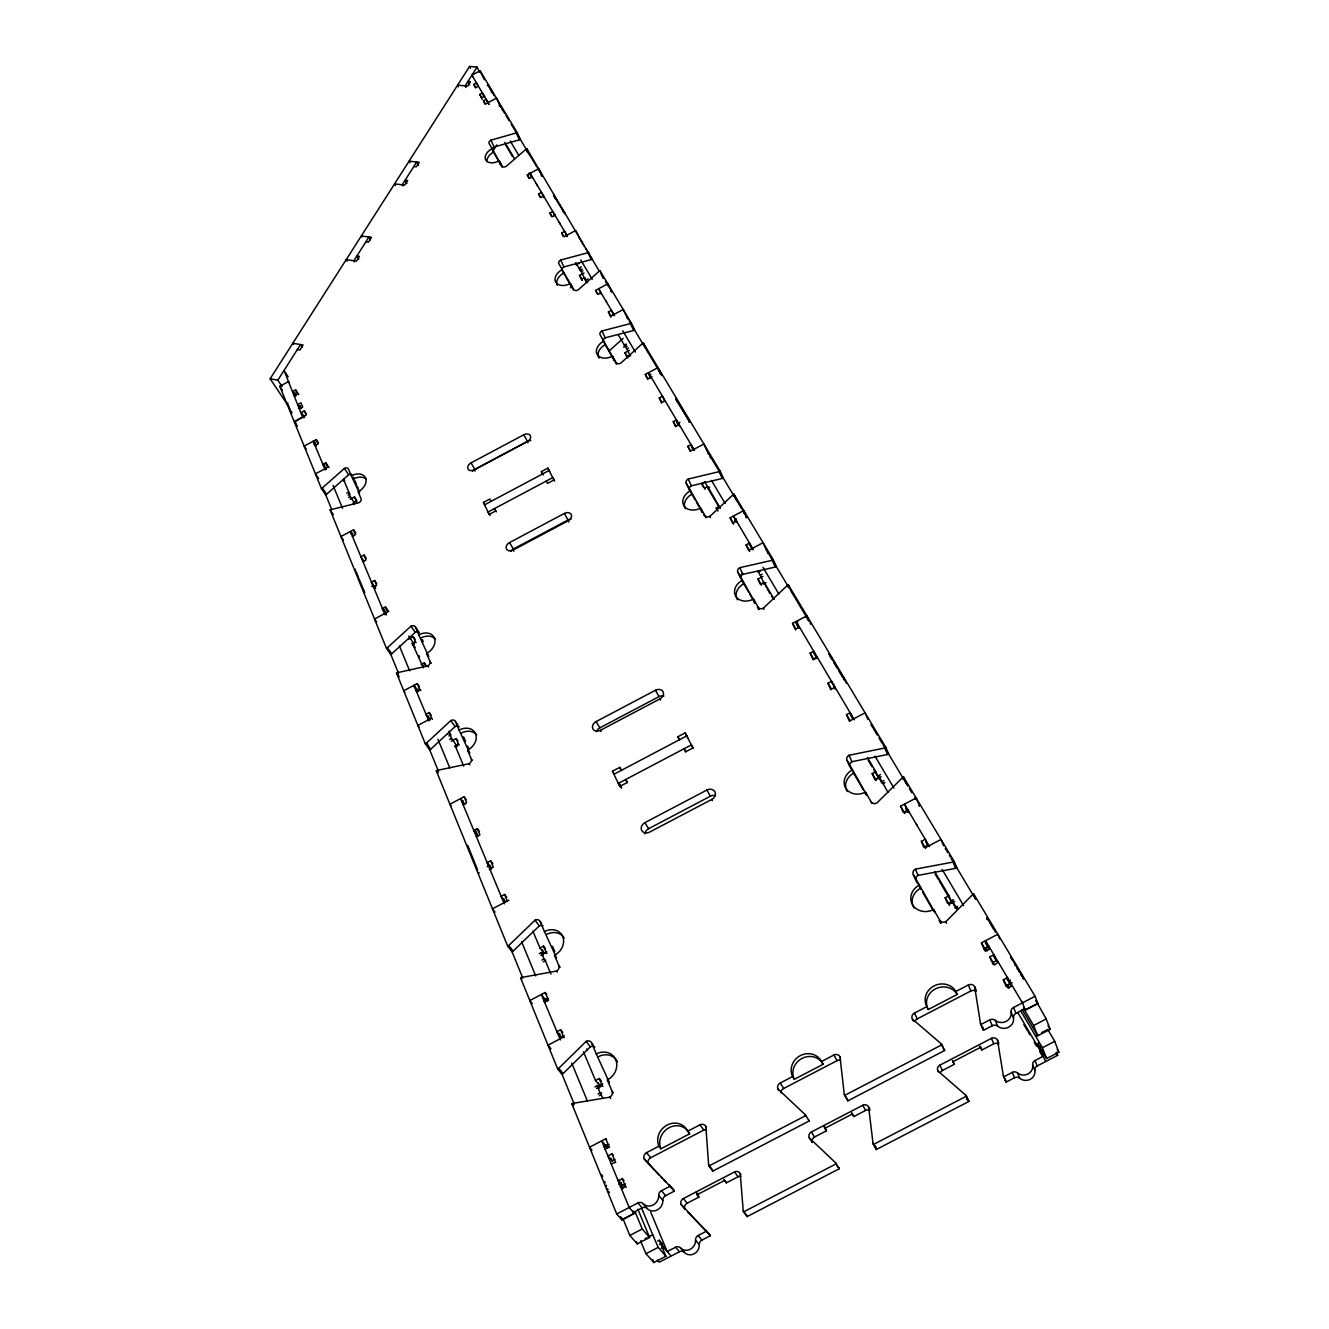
<?xml version="1.0" encoding="UTF-8"?>
<svg xmlns="http://www.w3.org/2000/svg" width="1329" height="1329" viewBox="0 0 1329 1329"><rect width="100%" height="100%" fill="white"/><g stroke="black" fill="none" stroke-linecap="round" stroke-linejoin="round"><path stroke-width="1.5" d="M492.61 151.705L496.78 144.944M287.895 402.837L287.097 404.082L270.136 378.765L469.552 66.45L477.094 67.081L479.619 72.397M282.113 386.589L277.844 380.194L300.52 344.56L302.231 347.218M477.094 67.081L465.167 85.82L465.997 87.531M915.083 878.552L915.93 880.496A4.485 3.954 -18.4 0 1 918.057 875.396L955.634 868.352A4.502 3.954 -16 0 0 956.847 867.903L954.305 861.607A4.519 3.954 -16.2 0 1 953.076 862.072L915.349 869.149A4.502 3.954 -18.5 0 0 913.372 874.665L919.386 885.031A15.898 14.104 -18 0 0 912.458 904.617A15.898 14.104 -18 0 0 933.606 909.534L939.786 920.2A4.585 4.103 -16.8 0 0 945.916 921.645L972.595 894.633A4.602 4.087 -14.4 0 1 973.659 893.885L1035.075 996.301L1037.866 1003.594L1025.307 1010.123L1024.044 1007.98M849.68 766.202A4.269 3.605 -21.5 0 1 851.906 761.7L887.49 754.523A4.286 3.605 -19.7 0 0 888.652 754.075L885.911 747.562A4.303 3.622 -19.8 0 1 884.749 748.011L849.015 755.254A4.286 3.605 -21.6 0 0 847.055 760.371L852.52 769.807A15.151 12.858 -21.4 0 0 845.609 787.981A15.151 12.858 -21.4 0 0 865.461 792.117L871.093 801.802A4.369 3.738 -20.7 0 0 876.841 803.032L902.507 777.648A4.369 3.721 -18.9 0 1 903.537 776.95L954.305 861.607M594.512 1046.687L594.777 1047.036A4.469 3.904 -43.6 0 0 590.358 1046.787L563.114 1073.583A4.485 3.887 -45.6 0 1 562.051 1074.33L557.698 1069.031A4.519 3.904 -45.4 0 0 558.761 1068.283L586.155 1041.371A4.502 3.904 -43.4 0 1 591.638 1042.966L592.153 1043.647M459.236 726.913A3.921 3.04 -35.6 0 0 455.066 726.614L430.679 749.257A3.921 3.04 -36.7 0 1 429.732 749.905L425.363 743.924A3.937 3.04 -36.6 0 0 426.31 743.276L450.813 720.551A3.937 3.04 -35.5 0 1 455.465 721.547L459.07 730.07A13.871 10.815 -35.7 0 1 475.533 733.674A13.871 10.815 -35.7 0 1 467.592 750.187L471.28 758.909A4.004 3.14 -36.1 0 1 469.004 763.693L437.357 770.355A4.004 3.123 -37.1 0 0 436.294 770.77L507.711 946.215L512.08 951.813A4.269 3.555 -41.1 0 0 513.094 951.099L539.292 925.898A4.253 3.572 -39.5 0 1 543.046 925.765M507.711 946.215A4.286 3.572 -40.9 0 0 508.725 945.5L535.039 920.2A4.286 3.572 -39.4 0 1 540.205 921.562L541.518 923.356M737.844 572.168L740.967 578.863A3.937 3.073 -24.3 0 1 742.894 574.377L775.272 567.051A3.937 3.073 -23.1 0 0 776.335 566.636L773.362 559.858A3.954 3.073 -23.2 0 1 772.282 560.29L739.788 567.666A3.954 3.073 -24.3 0 0 737.844 572.168L742.496 580.175A13.938 10.914 -24.3 0 0 735.685 596.14A13.938 10.914 -24.3 0 0 753.477 599.097L758.228 607.303A4.02 3.173 -23.9 0 0 763.378 608.184L787.349 585.424A4.02 3.156 -22.8 0 1 788.296 584.777L885.911 747.562M741.117 574.759L742.512 573.447M689.053 489.205L689.452 490.052A3.771 2.824 -25.1 0 1 691.362 485.833L722.245 478.473A3.788 2.824 -24.1 0 0 723.275 478.075L720.202 471.23A3.804 2.841 -24.2 0 1 719.188 471.629L688.189 479.055A3.788 2.824 -25.1 0 0 686.262 483.274L690.548 490.65A13.356 10.051 -25.1 0 0 683.804 505.601A13.356 10.051 -25.1 0 0 700.649 508.06L705.034 515.619A3.854 2.907 -24.8 0 0 709.902 516.333L733.043 494.77A3.854 2.907 -23.9 0 1 733.957 494.155L773.362 559.858M351.62 474.387A3.489 2.425 -33 0 0 348.63 474.735L326.569 494.288A3.505 2.425 -33.7 0 1 325.721 494.853L321.435 488.59A3.505 2.425 -33.7 0 0 322.282 488.025L344.444 468.406A3.505 2.425 -33 0 1 348.464 469.021L351.354 475.799A12.36 8.622 -33 0 1 365.608 478.008A12.36 8.622 -33 0 1 358.132 491.813L361.073 498.74A3.555 2.492 -33.2 0 1 358.913 502.727L331.071 509.572A3.555 2.492 -33.9 0 0 330.14 509.954L386.457 648.336L390.809 654.449A3.771 2.808 -35.3 0 0 391.706 653.835L415.246 632.371A3.754 2.808 -34.4 0 1 419.383 632.77L418.851 632.056M386.457 648.336A3.788 2.808 -35.3 0 0 387.37 647.721L410.993 626.175A3.771 2.808 -34.4 0 1 415.412 627.022L416.741 628.966M623.6 347.118L626.125 344.842M609.131 350.956L623.102 338.38M564.908 275.286L562.117 270.468A3.389 2.276 -26.4 0 1 563.961 266.913L591.239 259.587A3.389 2.276 -25.8 0 0 592.136 259.221L526.782 148.682A3.223 2.043 -26.4 0 0 526.018 149.197L506.133 166.407A3.223 2.043 -26.9 0 1 502.262 166.158L499.189 160.859A11.197 7.077 -27 0 1 485.783 160.045A11.197 7.077 -27 0 1 492.079 148.615L489.072 143.416A3.173 1.993 -27 0 1 490.866 140.193L516.267 132.933A3.19 1.993 -26.5 0 0 517.114 132.568L520.353 139.429A3.173 2.01 -26.5 0 1 519.523 139.778L494.189 147.004A3.173 1.993 -27 0 0 492.228 149.496M472.659 76.65L471.945 75.155L480.068 70.786L517.114 132.568M475.466 87.764L473.822 84.358L476.546 82.896L478.174 86.302M478.473 86.152L475.749 87.614L473.822 84.358M487.211 85.637L488.225 85.089L493.275 93.678M482.228 99.542L479.769 94.425L482.51 92.947L484.437 96.867M484.62 96.02L483.357 95.04M491.265 92.432L492.361 92M484.454 96.236L481.713 97.715L479.769 94.425M485.151 104.144L483.507 100.738L486.248 99.26L488.707 104.376M499.023 105.34L500.983 107.084M528.959 178.252L527.314 174.83L538.777 168.683L542.282 176.126M532.314 176.89L529.44 178.418L527.314 174.83M541.285 175.943L541.252 174.298M540.222 197.323L538.594 193.901L541.484 192.34L543.926 197.489M543.661 196.027L540.77 197.572L538.594 193.901M553.445 195.097L564.891 213.371M555.057 198.536L553.645 194.366L554.426 196.094M551.552 216.494L549.924 213.055L552.847 211.494L554.841 215.58M555.024 214.65L553.894 213.969M562.699 210.53L564.858 213.687L564.26 212.706M555.073 215.248L552.15 216.81L549.924 213.055M563.313 236.396L561.685 232.957L564.642 231.362L567.084 236.529M321.435 488.59L279.788 386.257L288.592 381.539L289.489 382.885M298.776 394.647L295.636 389.895L292.696 391.474L295.835 396.225M294.407 395.643L297.364 394.065L295.636 389.895M291.749 411.924L291.715 413.352M298.41 408.352L300.088 407.471L299.424 405.843M299.756 408.618L302.73 407.023L300.985 402.803L298.012 404.398L300.62 408.584M576.121 264.92L578.912 263.424M306.434 414.067L304.341 410.91L301.367 412.505L304.524 417.24M582.285 269.006L580.158 270.136L579.145 267.976L581.271 266.847M295.835 420.645L296.948 420.047M298.078 419.449L299.191 418.851M300.321 418.253L301.434 417.655M302.563 417.057L284.041 370.475L288.21 376.821M585.175 279.804L581.354 271.714L582.949 270.867M294.722 421.26L297.331 426.277M581.637 279.838L579.544 275.402L583.963 273.026M582.318 280.369L581.753 279.156L584.594 277.645L587.551 282.662M588.082 278.924L585.424 280.336L586.288 281.798M306.285 449.268L304.158 446.112L316.252 439.65L318.345 442.806M597.236 293.792L595.625 290.353L607.835 283.825L610.227 289.008M313.96 444.119L315.637 443.221L315.239 442.225M315.023 445.63L318.063 444.019L316.252 439.65M601.09 292.795L598.033 294.423L595.625 290.353M329.011 467.542L325.838 462.824L322.781 464.452L325.954 469.17M610.825 317.099L608.4 311.95L611.49 310.305L613.898 315.471M343.63 480.932L344.709 480.35M346.736 493.059L348.381 492.195L349.71 494.172L348.065 495.052M627.172 346.204L625.527 347.085L624.514 344.925L626.175 344.045M348.547 497.395L350.192 496.531L354.494 502.943M629.996 355.574L626.889 348.979L628.567 348.082M350.059 499.289L354.444 496.946L355.441 498.425M626.856 356.737L624.962 352.717L629.381 350.341M354.079 504.605L353.348 502.86L356.288 501.299L357.019 502.412M627.919 357.999L627.354 356.787L629.198 355.79M629.747 355.507L630.627 355.74M471.031 462.874L523.809 434.766A5.399 3.854 -28.9 0 1 530.321 435.646A5.399 3.854 -28.9 0 1 527.331 441.61L474.387 469.801A5.382 3.837 -30.4 0 1 467.958 468.871A5.382 3.837 -30.4 0 1 471.031 462.874L474.868 469.386A5.366 3.837 -30.4 0 0 472.543 471.313M355.707 532.929L353.58 529.789L340.955 536.517L342.384 538.61M647.705 379.529L645.313 374.379L658.054 367.601L661.726 375.625M350.972 533.926L352.816 533.112M650.845 374.197L649.067 375.143L650.446 377.968M474.868 469.386L527.43 441.378A5.382 3.854 -28.8 0 1 530.819 440.547M352.384 536.235L355.557 534.557L353.58 529.789M651.891 376.472L647.937 378.815L645.313 374.379M366.173 558.163L364.03 555.04L360.84 556.735L364.046 561.419M661.609 403.069L659.234 397.919L662.457 396.208L664.832 401.358M362.85 561.619L366.056 559.908L364.03 555.04M665.148 400.743L661.925 402.471L659.234 397.919M675.796 399.348L689.851 421.991M496.398 511.831L494.488 508.592L495.651 511L489.188 514.439L483.424 502.445L489.853 499.023L491.016 501.398M542.631 473.938L541.418 471.579L547.864 468.157L549.658 471.463M484.57 504.837L549.076 470.499M376.705 583.564L374.562 580.457L371.323 582.185L374.878 587.999M675.614 426.759L673.255 421.625L676.511 419.898L679.551 426.028M371.671 586.255L373.482 585.292L372.951 583.996M679.916 422.356L678.089 423.32L677.375 422.124M373.383 587.169L376.622 585.458L374.562 580.457M679.269 424.532L675.996 426.277L673.255 421.625M688.804 421.891L689.668 421.974M388.732 611.556L385.51 606.904L382.237 608.649L386.54 614.829M690.183 451.411L687.841 446.295L691.13 444.534L693.489 449.667M509.555 542.564L564.36 513.443A5.598 4.153 -28.8 0 1 571.204 514.506A5.598 4.153 -28.8 0 1 568.164 520.818L513.16 550.04A5.598 4.137 -30.6 0 1 506.432 548.927A5.598 4.137 -30.6 0 1 509.555 542.564L513.376 549.01A5.565 4.137 -30.6 0 0 510.984 551.053M513.376 549.01L567.965 520.021A5.582 4.153 -28.8 0 1 570.972 519.19M408.385 639.282L413.269 636.691L415.263 639.581M703.49 487.162L701.845 483.573L704.918 481.762M423.386 667.789L412.223 643.286L415.346 641.625L416.093 642.721M705.101 489.388L704.553 488.192L707.709 486.514L720.351 508.392M412.405 645.063L414.15 644.133M707.726 488.391L709.686 487.344M710.45 493.009L710.284 492.112M421.127 664.533L424.283 662.855L426.044 665.397M716.979 509.688L716.248 508.093L719.438 506.399M418.07 684.717L417.256 683.571L403.717 690.731L404.813 692.259M732.429 522.878L730.119 517.795L743.775 510.552L745.669 514.805M414.05 687.01L415.312 686.345M415.495 689.037L416.758 688.372M735.552 521.533L734.605 519.955L736.515 518.941M420.595 690.565L419.515 689.037L416.127 690.831L416.941 691.977M733.708 524.158L733.126 522.895L736.548 521.068L737.13 522.347M417.356 691.894L418.203 691.445M419.881 690.548L420.728 690.1M745.951 517.812L746.184 516.333M431.144 715.201L429.267 712.543L425.828 714.354L429.882 720.036M748.775 550.738L746.101 544.824L749.556 542.996L752.413 549.342M419.216 727.312L417.838 725.418L431.576 718.142L432.39 719.288M749.772 551.319L749.191 550.056L763.062 542.714L765.57 548.362M447.474 734.04L449.318 733.076L450.664 734.97L448.82 735.934M760.122 571.32L758.278 572.284L757.613 570.839M449.717 739.422L451.561 738.442L456.927 746.001M764.092 583.63L760.288 575.208L762.132 574.228M451.279 741.2L456.179 738.625L457.924 741.1M760.271 584.179L757.945 579.062L762.879 576.454M463.671 766.036L455.166 745.735L458.439 744.007L459.203 745.071M761.451 585.292L760.902 584.112L764.208 582.368L774.192 599.296M455.099 746.964L457.741 745.569M763.261 584.062L765.936 582.65M596.09 721.597L655.479 690.249A6.064 4.867 -28.8 0 1 663.055 691.744A6.064 4.867 -28.8 0 1 659.932 698.904L600.309 730.352A6.064 4.851 -31.5 0 1 592.85 728.807A6.064 4.851 -31.5 0 1 596.09 721.597L599.861 727.827A6.03 4.851 -31.5 0 0 596.505 731.631M466.28 799.693L464.12 796.736L449.916 804.228L451.013 805.706M795.523 630.062L792.549 623.384L806.902 615.809L809.328 621.407M797.799 621.54L795.789 622.603L796.403 623.982M805.823 617.321L806.67 617.37M599.861 727.827L659.001 696.629A6.03 4.851 -28.8 0 1 663.968 696.031M461.894 801.553L463.223 800.855M797.799 626.557L796.769 624.813L798.114 624.115M463.057 804.626L466.612 802.749L464.12 796.736M799.477 627.105L795.872 628.999L792.549 623.384M479.503 831.555L477.327 828.631L473.739 830.525L478.075 836.39L475.782 830.841M810.158 653.154L813.797 651.243L816.72 657.888L813.099 659.799L810.158 653.154L813.564 658.918L817.202 657.008M476.28 836.705L479.885 834.811L477.327 828.631M627.487 782.615L625.61 779.542L627.089 782.598L619.779 786.452L612.47 771.219L619.746 767.398L621.607 770.471M679.435 739.738L677.89 736.748L685.166 732.91L687.774 737.645M613.932 774.259L686.711 735.901M492.843 863.75L490.683 860.843L487.029 862.77L491.049 869.183M830.841 689.834L827.95 683.239L831.622 681.295L835.26 689.003L833.599 686.362M487.162 866.757L489.205 865.677L488.524 864.033M833.765 684.236L832.153 683.073M843.417 679.152L845.394 681.112M489.637 869.116L493.292 867.189L490.683 860.843M835.127 687.209L831.439 689.153L827.95 683.239M489.321 869.631L491.365 868.568L490.019 865.279M506.764 897.324L504.605 894.467L500.9 896.41L505.236 902.125L503.741 898.504M867.854 719.388L865.079 712.809L849.347 721.165L846.507 714.62L850.228 712.66L853.068 719.205L850.062 714.122M644.914 822.634L706.895 790.041A6.329 5.283 -28.8 0 1 714.919 791.785A6.329 5.283 -28.8 0 1 711.746 799.443L649.516 832.153A6.313 5.283 -32.3 0 1 641.641 830.326A6.313 5.283 -32.3 0 1 644.914 822.634L648.635 828.698A6.296 5.266 -32.3 0 0 644.947 833.848M508.924 900.198L492.461 908.77L493.557 910.199M648.635 828.698L710.351 796.237A6.296 5.283 -28.8 0 1 715.567 795.706M532.912 931.164L539.956 947.976L543.511 946.115L545.505 948.756M873.701 776.967L872.206 773.561L875.811 771.684L867.455 757.513M539.275 953.641L541.285 952.594L543.295 955.235M880.197 779.674L878.452 775.638L880.479 774.558M539.956 947.976L543.96 953.258L546.834 951.747M875.08 779.492L878.419 777.731L875.811 771.684M540.853 955.285L546.202 952.478L546.95 953.474M876.226 780.671L875.728 779.542L881.127 776.717M541.966 960.07L543.976 959.006L545.322 960.767L550.92 974.14M888.005 792.383L881.991 781.635L884.034 780.572M544.641 960.684L545.754 960.103M883.951 782.631L881.725 783.196M543.312 961.831L545.322 960.767M882.871 783.661L884.898 782.598M546.8 994.541L545.189 992.481L529.822 1000.538L530.919 1001.9M902.84 811.338L900.613 806.155L916.163 797.998L917.326 800.822M543.744 1001.003L548.528 998.494M908.172 809.992L903.338 812.534L903.006 811.737M548.628 1000.189L544.242 1001.518L545.322 1002.897M904.833 813.514L904.501 812.7L908.388 810.673L908.737 811.471M562.782 1032.467L560.622 1029.759L556.718 1031.786L561.037 1037.201L564.194 1035.557M921.545 841.772L925.15 838.915L927.792 845.227L923.871 847.287L923.04 845.327M564.144 1037.65L563.612 1036.969L547.98 1045.159L549.625 1047.169M925.532 848.5L925.2 847.719L941.015 839.446L941.497 840.642M583.481 1051.787L595.492 1080.46L599.229 1078.5L599.977 1079.447M947.477 903.188L945.168 897.756L948.956 895.779L934.636 871.492M595.01 1086.956L597.12 1085.843L599.113 1088.335M953.258 903.355L952.029 900.447L953.458 899.7M602.718 1083.733L599.462 1085.428L595.492 1080.46M948.325 903.188L951.381 901.594L948.956 895.779M596.571 1088.484L602.203 1085.544L602.951 1086.491M949.521 905.448L949.056 904.368L954.737 901.394M597.984 1094.049L600.093 1092.953L602.984 1098.335M958.192 908.288L956.764 909.036L955.95 907.092L957.378 906.345M600.309 1093.568L601.721 1092.837M957.395 907.076L955.269 908.189L954.87 907.225M599.313 1095.711L601.422 1094.598M606.556 1139.717L605.758 1138.754L589.528 1147.226L590.242 1148.073M982.53 945.5L981.433 942.826L997.863 934.254L999.674 938.855M603.964 1147.043L609.014 1144.402M983.925 948.906L989.025 946.248M609.529 1147.209L604.928 1148.705L605.459 1149.336M986.068 950.899L990.188 948.756M605.874 1148.472L607.386 1147.675L606.19 1144.767M986.683 945.168L988.826 948.806L989.59 948.408M613.317 1155.383L611.988 1153.788L607.901 1155.914L612.171 1160.981L614.962 1159.536M990.52 958.774L989.74 956.88L993.876 954.72L996.318 960.784L992.215 962.927L993.029 964.306M611.124 1163.855L615.792 1162.327M994.424 965.02L998.295 962.096M654.532 1170.351L644.116 1158.755A4.718 4.236 -49.1 0 1 646.542 1152.658L658.868 1146.229A16.413 14.868 -46.9 0 1 667.224 1124.998A16.413 14.868 -46.9 0 1 687.641 1131.245L689.601 1133.853L660.895 1148.804L658.868 1146.229M687.641 1131.245L699.968 1124.816A4.685 4.269 -45 0 1 705.865 1126.593L706.347 1127.258M778.86 1090.395L777.98 1089.032A4.668 4.303 -36.7 0 1 780.223 1083.002L792.599 1076.556A16.297 15.068 -33.3 0 1 800.34 1055.608A16.297 15.068 -33.3 0 1 821.488 1061.506L833.864 1055.043A4.668 4.319 -30 0 1 839.978 1056.738L840.576 1057.784M913.438 1021.187L912.375 1019.011A4.685 4.319 -19.9 0 1 914.435 1013.08L926.861 1006.601A16.397 15.051 -17.2 0 1 933.988 985.952A16.397 15.051 -17.2 0 1 955.867 991.484L968.309 985.005A4.701 4.303 -14.2 0 1 974.622 986.6L976.217 990.321M792.599 1076.556L794.31 1079.314L823.116 1064.296L821.488 1061.506M926.861 1006.601L928.257 1009.525L957.179 994.457L955.867 991.484M648.236 1163.855A4.685 4.236 -49.4 0 1 650.645 1157.758L703.822 1130.065A4.668 4.269 -45.3 0 1 706.363 1129.534M781.053 1092.887A4.651 4.303 -36.9 0 1 783.695 1088.468L837.087 1060.642A4.635 4.303 -30 0 1 840.559 1060.26M914.967 1021.503A4.668 4.303 -19.7 0 1 917.276 1018.878L970.884 990.952A4.685 4.303 -13.9 0 1 976.084 991.318M622.686 1178.956L617.985 1180.484L620.128 1182.993M1003.91 981.317L1003.312 979.805L1007.515 977.612L1008.711 980.619L1006.668 977.18M618.832 1184.272L620.361 1183.458L619.563 1181.514M1006.95 977.745L1008.944 981.101L1010.505 980.304M620.228 1186.531L625.361 1183.857M1006.269 986.733L1005.721 985.802L1011.95 982.563M620.959 1186.764L622.487 1185.95L621.69 1184.006M1008.146 980.736L1010.14 984.108L1011.701 983.294M626.275 1187.312L625.477 1186.365L621.889 1189.139M1008.063 988.078L1012.233 985.902M591.638 1042.966L596.289 1053.963A15.882 13.921 -44.2 0 1 615.709 1059.711A15.882 13.921 -44.2 0 1 607.32 1079.995L612.104 1091.308A4.585 4.037 -45.7 0 1 609.695 1097.189L573.048 1103.336A4.585 4.02 -47.4 0 0 571.835 1103.768L616.706 1213.992L637.953 1202.928A4.801 4.336 -53.4 0 1 643.003 1203.609A9.569 8.655 -52.4 0 0 653.17 1204.988A9.569 8.655 -52.4 0 0 658.719 1195.436A4.784 4.352 -52 0 1 661.493 1190.684L670.265 1186.116L674.318 1191.133L665.58 1195.685A4.768 4.336 -52.4 0 0 662.822 1200.419A9.519 8.622 -52.8 0 1 657.307 1209.938A9.519 8.622 -52.8 0 1 647.19 1208.559A4.768 4.319 -53.8 0 0 642.156 1207.862L633.418 1212.413L632.92 1211.217M805.092 1114.533L809.211 1120.962L712.809 1171.098L708.955 1165.982L805.823 1115.579A4.718 4.419 -37.7 0 0 805.092 1114.533L777.98 1089.032M844.663 1095.378L941.912 1044.777L944.653 1050.491L847.869 1100.844L844.663 1095.378A4.718 4.419 -30.8 0 1 844.264 1094.149L839.978 1056.738M1024.127 1007.698L1024.792 1008.811L1015.954 1013.396A4.768 4.402 -8.9 0 0 1013.512 1018.014A9.502 8.771 -10.3 0 1 997.714 1026.221A4.751 4.402 -11.1 0 0 992.281 1025.722L983.46 1030.307L980.918 1024.476L989.773 1019.858A4.784 4.419 -11.5 0 1 995.222 1020.373A9.552 8.805 -10.7 0 0 1011.103 1012.1A4.784 4.402 -9.3 0 1 1013.562 1007.482L1035.075 996.301M622.238 1218.095L623.135 1219.092L630.079 1215.487M630.843 1215.088L635.478 1212.679L642.223 1228.993L649.615 1237.498L637.305 1243.894L629.813 1235.455L623.135 1219.092M1035.972 1000.787L1046.205 1018.961L1050.159 1029.327L1037.7 1035.806L1033.646 1025.506L1024.609 1010.239L1026.171 1009.425M1026.952 1009.027L1037.102 1003.744M616.706 1213.992L621.955 1219.939L634.348 1213.493L633.518 1211.45M683.488 1207.38L681.112 1204.456A4.519 4.137 -52.3 0 1 683.388 1198.542L734.555 1171.945A4.485 4.17 -48 0 1 740.236 1173.723L740.901 1174.62M812.069 1142.176L809.261 1137.823A4.469 4.203 -38.4 0 1 811.371 1131.992L862.737 1105.279A4.469 4.22 -30.1 0 1 868.618 1106.957L869.897 1109.217M938.407 1071.922L937.909 1070.925A4.485 4.203 -17.5 0 1 939.852 1065.177L991.417 1038.364A4.502 4.203 -11 0 1 997.481 1039.959L998.793 1043.016M696.197 1192.213A15.699 14.469 -50.2 0 0 697.044 1194.771L724.521 1180.484L726.315 1182.86L738.077 1176.746A4.469 4.153 -48.4 0 1 740.934 1176.315M812.318 1142.458A4.452 4.186 -38.7 0 1 814.544 1136.993L826.339 1130.863L824.777 1128.354L852.371 1114.001L853.866 1116.543L865.677 1110.413A4.436 4.203 -30.1 0 1 869.847 1110.379M940.251 1073.018A4.469 4.203 -17.2 0 1 942.444 1070.493L954.288 1064.33L953.009 1061.672L980.719 1047.269L981.915 1049.96L993.776 1043.813A4.485 4.186 -10.6 0 1 998.777 1044.195M684.767 1208.759A4.485 4.12 -52.7 0 1 687.143 1203.227L698.888 1197.13A15.666 14.436 -50.4 0 1 697.808 1193.16M629.813 1235.455L642.223 1228.993M1033.646 1025.506L1046.205 1018.961M641.326 1240.655L640.561 1241.053L645.994 1253.679L653.851 1262.55L665.929 1256.27L659.234 1240.256L657.739 1241.037M645.113 1238.694L646.625 1237.897M648.153 1237.116L652.705 1234.741L641.641 1208.177M1020.772 1010.954L1035.457 1035.823L1037.766 1034.61M1041.604 1032.616L1043.132 1031.819M1043.913 1031.42L1045.441 1030.623M1046.205 1030.224L1047.75 1029.427L1054.728 1041.338L1058.864 1052.219L1046.654 1058.565L1037.783 1043.547L1039.311 1042.767M659.616 1244.476L661.859 1243.313L663.536 1247.283L670.796 1255.689M1045.458 1061.14L1039.245 1047.252L1040.757 1046.455M645.994 1253.679L658.187 1247.35L665.929 1256.27M1046.654 1058.565L1042.401 1047.75L1054.728 1041.338M661.277 1248.463L663.536 1247.283M1041.438 1050.973L1042.966 1050.192M657.39 1260.158L659.234 1262.234L679.468 1251.735A4.585 4.203 -57.7 0 1 684.335 1252.433A9.12 8.389 -56.6 0 0 699.287 1244.658A4.568 4.22 -56.4 0 1 701.895 1240.09L710.267 1235.737L706.563 1231.152L698.157 1235.505A4.585 4.22 -55.9 0 0 695.532 1240.107A9.17 8.423 -56.2 0 1 680.498 1247.914A4.602 4.203 -57.2 0 0 675.63 1247.217L667.224 1251.569L650.662 1212.031M835.542 1162.759L839.363 1168.706L747.114 1216.6L743.576 1211.915L836.257 1163.789A4.519 4.303 -40.1 0 0 835.542 1162.759L809.261 1137.823M873.419 1144.485L966.465 1096.159L968.957 1101.409L876.343 1149.502L873.419 1144.485A4.519 4.303 -31.2 0 1 873.02 1143.305L868.618 1106.957M1056.455 1052.203L1057.651 1055.342L1037.185 1065.974A4.568 4.269 -4.4 0 0 1034.859 1070.426A9.104 8.539 -5.9 0 1 1019.742 1078.268A4.552 4.286 -6.7 0 0 1014.542 1077.736L1006.103 1082.122L1003.76 1076.789L1012.249 1072.387A4.568 4.303 -7.2 0 1 1017.482 1072.918A9.153 8.555 -6.5 0 0 1032.666 1065.027A4.585 4.286 -4.9 0 1 1035.009 1060.559L1043.498 1056.156L1017.732 1012.449M570.423 287.695A11.944 8.074 -26.5 0 0 572.018 286.948L558.811 263.624A3.389 2.276 -26.5 0 1 560.672 260.052L588.016 252.693A3.406 2.276 -25.9 0 0 588.93 252.311M613.333 359.993A12.393 8.688 -26.1 0 0 614.148 359.578L600.077 334.742A3.522 2.442 -26.1 0 1 601.954 330.971L630.478 323.562A3.538 2.459 -25.4 0 0 631.425 323.18L634.597 330.09A3.522 2.442 -25.4 0 1 633.651 330.472L605.227 337.815A3.505 2.442 -26.1 0 0 603.366 341.586M425.363 743.924L396.524 673.055A3.837 2.874 -35.7 0 1 397.537 672.657L427.755 665.895A3.837 2.891 -34.8 0 0 429.981 661.41L426.576 653.386A13.307 9.967 -34.5 0 0 434.367 637.92A13.307 9.967 -34.5 0 0 418.735 634.863L415.412 627.022M557.698 1069.031L520.586 977.845A4.352 3.671 -42.1 0 1 521.732 977.43L556.486 971.034A4.352 3.688 -40.6 0 0 558.844 965.585L554.492 955.285A15.101 12.709 -39.8 0 0 562.732 936.48A15.101 12.709 -39.8 0 0 544.441 931.579L540.205 921.562M413.801 166.557L416.342 166.839L419.216 162.304L409.083 161.158L409.963 162.819M365.94 241.745L368.498 242.094L371.505 237.376L361.305 235.981L361.937 237.077M297.347 349.544L299.922 349.992L303.095 345.008L292.829 343.231L293.51 344.294M270.136 378.765L277.844 380.194M912.375 1019.011L941.131 1043.747A4.735 4.419 -17.9 0 1 941.912 1044.777M937.909 1070.925L965.701 1095.162A4.535 4.303 -14.4 0 1 966.465 1096.159M966.449 1098.884L968.21 1100.412A4.519 4.286 -14 0 1 968.957 1101.409M837.004 1166.114L838.649 1167.693A4.502 4.286 -40.5 0 1 839.363 1168.706M644.116 1158.755L673.653 1190.07A4.751 4.319 -51.7 0 1 674.318 1191.133M656.111 1171.979L659.284 1175.251M660.878 1176.879L662.457 1178.524M664.051 1180.169L665.646 1181.813M668.836 1185.103L673.653 1190.07M681.112 1204.456L709.603 1234.691A4.552 4.203 -55.6 0 1 710.267 1235.737M687.957 1212.281L706.48 1231.468M708.041 1233.079L709.603 1234.691M846.191 683.123L845.892 682.109M355.474 569.194L355.408 569.842M634.348 1213.493L629.182 1207.496L601.705 1140.863L607.386 1147.675M634.431 1211.45L635.478 1212.679M659.234 1240.256L661.859 1243.313M590.89 1148.821L591.97 1150.083M637.953 1202.928L642.156 1207.862M675.63 1247.217L679.468 1251.735M623.218 1179.571L624.015 1180.517M643.003 1203.609L647.19 1208.559M680.498 1247.914L684.335 1252.433M571.835 1103.768L573.48 1105.728M658.719 1195.436L662.822 1200.419M695.532 1240.107L699.287 1244.658M558.761 1068.283L563.114 1073.583M661.493 1190.684L665.58 1195.685M698.157 1235.505L701.895 1240.09M550.173 1047.85L550.987 1048.847M683.721 1207.662L684.651 1208.825M646.542 1152.658L650.645 1157.758M683.388 1198.542L687.143 1203.227M531.467 1002.598L532.281 1003.611M560.423 1039.926L541.335 994.491L546.734 1001.368M609.695 1097.189L610.759 1098.518M1023.363 978.792L1022.715 977.845M520.586 977.845L521.682 979.24M600.226 1079.746L601.456 1081.308M612.104 1091.308L613.417 1092.97M607.32 1079.995L609.413 1082.653L596.289 1053.963M697.044 1194.771L698.888 1197.13M586.787 1048.946L587.534 1049.893M508.725 945.5L513.094 951.099M586.155 1041.371L590.358 1046.787M592.418 1043.979L593.465 1045.342M494.305 911.146L495.019 912.093M556.486 971.034L557.283 972.08M504.306 903.87L460.565 798.613L464.901 804.527M558.844 965.585L560.173 967.329M705.865 1126.593L708.606 1164.736L712.477 1169.869A4.735 4.352 -48.1 0 0 712.809 1171.098M740.236 1173.723L743.227 1210.719L746.765 1215.404A4.535 4.236 -52 0 0 747.114 1216.6M554.492 955.285L556.602 958.109M535.039 920.2L539.292 925.898M544.441 931.579L555.821 956.282M437.357 770.355L438.171 771.484M436.294 770.77L437.939 773.013M699.968 1124.816L703.822 1130.065M734.555 1171.945L738.077 1176.746M426.31 743.276L430.679 749.257M428.868 720.982L413.867 685.365L417.921 691.063M397.537 672.657L398.351 673.803M396.524 673.055L398.168 675.348M398.434 675.73L399.248 676.876M387.37 647.721L391.706 653.835M469.004 763.693L469.801 764.806M455.166 745.735L456.428 747.513M418.336 685.099L419.416 686.628M467.592 750.187L469.718 753.194L459.07 730.07M376.688 622.072L374.512 618.982L387.636 612.021L385.51 606.904M471.28 758.909L472.343 760.404M450.813 720.551L455.066 726.614M455.465 721.547L456.528 723.076M456.794 723.458L457.857 724.969M385.061 614.795L350.424 531.484L353.63 536.168M412.223 643.286L413.967 645.828M414.482 646.542L415.229 647.622M427.755 665.895L428.553 667.042M342.749 539.125L343.463 540.155M413.983 643.9L408.684 636.093M426.576 653.386L428.702 656.476L418.735 634.863M429.981 661.41L431.31 663.337M410.993 626.175L415.246 632.371M330.14 509.954L333.363 514.655M417.007 629.348L418.054 630.893M318.644 478.54L315.438 473.838L327.698 467.293L325.838 462.824M322.282 488.025L326.569 494.288M294.506 422.074L306.102 415.163L304.341 410.91M295.57 423.652L294.872 422.605M325.339 469.984L313.212 441.261L316.385 445.996M353.348 502.86L354.095 503.973M303.112 416.758L303.826 417.821M355.939 499.172L356.92 500.651M279.788 386.257L280.685 387.603M281.582 388.948L282.479 390.277M351.354 475.799L359.478 493.192M344.444 468.406L348.63 474.735M780.223 1083.002L783.695 1088.468M811.371 1131.992L814.544 1136.993M620.327 786.652L618.317 783.379L691.379 744.888L693.223 748.244M612.47 771.219L614.363 774.292M488.225 85.089L489.089 87.133M1021.154 974.157L1010.754 957.046L1011.552 959.006M600.309 730.352L601.024 731.531M562.25 269.554A11.961 8.074 -26.5 0 0 555.771 282.163A11.961 8.074 -26.5 0 0 570.357 283.526L573.862 289.572A3.439 2.342 -26.3 0 0 578.082 289.971L599.146 271.249A3.439 2.326 -25.7 0 1 599.96 270.701L631.425 323.18M603.781 341.121A12.41 8.688 -26.1 0 0 597.203 354.478A12.41 8.688 -26.1 0 0 612.503 356.155L616.291 362.667A3.572 2.508 -25.9 0 0 620.709 363.182L642.455 343.546A3.572 2.508 -25.2 0 1 643.302 342.982L720.202 471.23M844.098 678.787L828.847 653.519L829.263 654.616M1021.353 974.489L1022.317 976.184M490.65 89.84L489.703 88.246M491.132 90.654L492.179 92.382M492.411 92.781L492.943 93.661M493.674 94.874L494.155 95.671L493.69 94.492M504.804 113.463L501.664 108.696M505.934 115.357L509.123 120.673M511.25 124.212L536.733 166.756M537.481 168.002L539.923 172.122M556.17 199.2L556.751 200.164M557.316 201.111L558.479 203.038M559.044 204.001L559.625 204.965M560.207 205.929L560.788 206.892M561.37 207.856L562.516 209.799M563.097 210.763L563.679 211.743M579.029 237.343L579.627 238.34L578.763 236.761M580.225 239.336L580.823 240.333M581.321 241.18L584.444 246.363M585.524 248.191L599.163 270.933M601.256 274.438L603.648 278.425M605.443 281.432L608.599 286.682M627.421 318.113L623.235 309.507L610.858 316.119L608.4 311.95M627.936 318.96L628.451 319.824M629.979 322.366L629.331 321.834M630.494 323.229L631.508 324.94M632.023 325.788L645.861 348.879M646.459 349.876L661.194 374.479M688.688 420.363L675.913 398.384L677.026 400.76M707.992 452.574L736.349 499.92M736.997 500.983L737.595 501.997M738.21 503.01L741.665 508.758M742.496 510.17L743.11 511.183M744.34 513.243L743.725 512.213L744.406 513.725M744.954 514.273L745.569 515.303M766.7 550.555L766.069 549.492L766.567 550.621M767.331 551.618L769.192 554.725M769.89 555.887L789.443 588.514M791.237 591.505L794.759 597.402M795.373 598.399L797.433 601.854M797.965 602.735L808.78 620.793M831.007 657.888L831.904 659.4M833.715 662.39L834.612 663.902M835.16 664.816L837.32 668.421M839.131 671.444L841.373 675.182M841.855 675.996L842.769 677.524M870.977 724.587L873.053 728.059M873.618 728.99L877.206 735.003M878.918 737.828L882.406 743.675M883.154 744.904L906.444 783.794M906.993 784.708L907.773 786.02M909.352 788.629L911.744 792.632M914.85 797.815L915.648 799.144M945.235 848.533L946.065 849.895M946.879 851.274L947.71 852.653M949.371 855.411L950.185 856.79M951.016 858.185L954.338 863.734M954.737 864.398L972.811 894.55M973.542 895.763L975.735 899.434M986.633 917.625L988.743 921.13M989.54 922.459L990.105 923.422M990.686 924.386L993.976 929.885M994.773 931.197L995.355 932.177M1014.775 964.588L1015.356 965.552M1017.084 968.442L1017.914 969.838M1018.678 971.117L1019.409 972.313M1021.154 975.22L1021.851 976.4M610.709 290.752L611.323 291.765M659.765 372.635L660.596 374.014M708.357 453.754L707.742 452.591M710.317 457.026L710.849 457.924L710.351 456.794M767.448 552.399L768.029 553.379M807.866 619.879L807.401 619.048M918.954 805.341L919.452 806.155L918.97 804.826M986.65 918.339L987.181 919.219M1036.022 1000.504L1037.866 1003.594M1048.033 1025.755L1050.159 1029.327M1010.14 984.108L1011.053 985.404L1008.944 981.101M1057.186 1049.395L1058.864 1052.219M609.396 1192.578L608.798 1191.515M1056.123 1052.767L1057.651 1055.342M537.448 185.545L536.301 183.618M560.439 224.285L559.243 222.259M606.589 302.048L605.941 300.969M471.945 75.155L489.039 104.277M917.243 825.591L916.196 823.83M510.286 141.09L518.692 155.277M529.208 173.019L531.318 176.558M580.773 259.969L592.219 279.273M622.803 330.855L635.412 352.102M676.81 421.924L678.222 424.333M691.296 446.378L693.273 449.7M711.497 480.433L725.169 503.508M748.925 543.561L752.596 549.757M763.029 567.35L778.877 594.08M813.647 652.722L816.72 657.888M874.98 756.168L893.902 788.064M925.682 841.672L927.792 845.227M942.145 869.415L963.675 905.747M993.328 955.75L994.325 957.428M994.823 958.259L996.318 960.784M1006.967 978.742L1007.598 979.805M483.424 502.445L485.334 505.684M490.069 515.486L488.025 512.03L552.764 477.609L554.675 481.115M555.605 198.237L554.891 196.991M1021.785 1001.75L1022.599 1003.245M905.697 808.564L908.106 812.634L904.501 804.111L929.586 846.706M985.337 942.909L986.135 944.271M985.52 947.643L987.397 950.816M1007.415 984.639L1009.359 987.912M1022.034 1009.359L1037.7 1035.806M483.507 100.738L485.467 104.061L496.465 98.13L499.986 105.539M561.685 232.957L563.961 236.795L575.806 230.449L578.231 235.615M687.841 446.295L690.648 451.046L703.888 444.019L707.227 451.445M730.119 517.795L733.126 522.895M746.101 544.824L749.191 550.056M846.507 714.62L850.095 720.7M900.613 806.155L904.501 812.7M921.213 840.975L925.2 847.719M981.433 942.826L985.753 950.135M989.74 956.88L994.125 964.273M1003.312 979.805L1007.747 987.331M984.191 949.371L985.005 950.733M513.16 550.04L513.891 551.253M579.145 267.976L581.354 271.714M624.514 344.925L626.889 348.979M757.68 570.806L760.288 575.208M878.452 775.638L881.991 781.635M952.029 900.447L955.95 907.092M504.837 142.369L514.506 158.749M575.706 262.577L580.158 270.136M618.284 334.808L625.527 347.085M505.668 144.961L512.496 156.54M708.988 490.085L705.051 482.028M710.65 492.909L715.002 500.319M715.733 501.548L716.464 502.794M717.195 504.04L718.624 506.449M767.448 589.345L768.245 590.691M768.644 591.372L769.906 593.498M771.418 596.09L772.215 597.435M868.252 760.454L869.166 762.015M869.664 762.846L871.94 766.717M873.784 769.84L879.183 779.027M935.101 873.934L935.599 874.781M936.098 875.645L938.124 879.067M939.138 880.795L939.636 881.642M940.151 882.506L941.165 884.234M941.663 885.097L942.178 885.961M942.693 886.825L946.198 892.772M946.763 893.752L947.793 895.48M948.308 896.361L952.229 903.022M1023.862 1024.609L1027.599 1030.955M1028.347 1032.218L1029.825 1034.743M1034.311 1042.368L1036.57 1046.189M1039.577 1051.305L1042.601 1056.439M347.168 261.265L346.204 259.62L356.421 261.115L359.461 256.347L356.886 255.965L358.797 259.238M579.544 275.402L581.753 279.156M624.962 352.717L627.354 356.787M701.845 483.573L704.553 488.192M716.248 508.093L717.976 511.034M757.945 579.062L760.902 584.112M872.206 773.561L875.728 779.542M945.168 897.756L949.056 904.368M354.511 261.83L353.863 260.733L368.947 237.027L370.525 239.768M474.387 469.801L475.101 471.031M844.264 1094.149L847.47 1099.631A4.701 4.419 -30.9 0 0 847.869 1100.844M873.02 1143.305L875.961 1148.306A4.485 4.303 -31.2 0 0 876.343 1149.502M1035.457 1035.823L1042.401 1047.75M492.079 148.615L500.85 164.281A11.18 7.077 -27 0 1 500.119 164.646M690.548 490.65L702.244 511.449A13.34 10.051 -25.1 0 1 701.363 511.881M742.496 580.175L755.022 602.436A13.905 10.914 -24.2 0 1 754.108 602.884M852.52 769.807L866.89 795.307L865.461 792.117M919.386 885.031L934.935 912.624L933.606 909.534M492.394 150.227L493.209 151.639M494.023 153.034L502.262 167.238M565.838 276.897L573.364 289.855M604.363 343.297L616.49 364.212M690.615 492.046L695.25 500.036M696.413 502.046L702.277 512.163M703.456 514.19L704.636 516.233M742.213 581.022L748.509 591.903M749.789 594.08L754.889 602.884M757.447 607.303L758.726 609.513M849.945 766.8L851.424 769.341M852.902 771.9L863.335 789.891M864.83 792.483L866.342 795.091M916.096 880.878L917.708 883.669M919.336 886.476L920.964 889.284M922.592 892.091L932.443 909.086M939.088 920.532L940.766 923.422M833.864 1055.043L837.087 1060.642M862.737 1105.279L865.677 1110.413M830.625 657.24L829.894 655.878M677.657 401.939L677.159 401.009M677.89 736.748L679.651 739.888M685.814 751.882L684.07 748.742L685.631 751.765L692.941 747.911L685.166 732.91M706.895 790.041L710.351 796.237M711.746 799.443L712.394 800.606M655.479 690.249L659.001 696.629M659.932 698.904L660.596 700.101M527.331 441.61L528.012 442.856M541.418 471.579L543.229 474.885M564.36 513.443L567.965 520.021M568.164 520.818L568.829 522.064M523.809 434.766L527.43 441.378M364.794 592.452L363.963 590.807M395.477 185.528L394.58 183.867L404.73 185.096L407.654 180.511L405.096 180.212L406.89 183.535M402.787 185.894L402.189 184.781L416.675 162.022L418.452 165.361M547.864 468.157L553.994 479.985L547.498 483.424L546.285 481.048M479.138 873.236L478.722 872.405M1022.616 976.749L1023.513 978.792M458.439 86.85L457.608 85.156L467.692 86.053L470.449 81.717L467.924 81.484L469.569 84.89M499.189 160.859L500.85 164.281M914.435 1013.08L917.276 1018.878M939.852 1065.177L942.444 1070.493M490.866 140.193L494.189 147.004M619.746 767.398L621.208 770.421M570.357 283.526L572.018 286.948M469.552 66.45L470.4 68.228M560.672 260.052L563.961 266.913M619.829 784.243L621.59 787.898M619.464 784.044L621.208 787.682M612.503 356.155L614.148 359.578M941.131 1043.747L943.872 1049.478A4.718 4.402 -17.6 0 1 944.653 1050.491M965.701 1095.162L968.21 1100.412M532.364 177.87L530.171 173.285L567.466 236.346M480.068 70.786L484.321 79.707M601.954 330.971L605.227 337.815M500.252 106.104L500.784 107.234M526.782 148.682L530.022 155.559M526.018 149.197L527.646 152.619M516.267 132.933L519.523 139.778M584.594 277.645L586.886 282.479M686.262 483.274L688.655 488.358M688.189 479.055L691.362 485.833M601.289 294.324L598.681 288.725L614.496 315.621M705.034 515.619L706.015 517.729M700.649 508.06L702.244 511.449M588.016 252.693L591.239 259.587M709.902 516.333L710.483 517.612M581.454 241.463L582.002 242.609M599.96 270.701L603.15 277.611A3.422 2.326 -25.7 0 0 602.685 277.894M758.228 607.303L759.191 609.396M739.788 567.666L742.894 574.377M610.626 289.872L611.49 291.732M753.477 599.097L755.022 602.436M650.894 377.851L648.502 372.685L694.486 450.431M707.709 486.514L709.736 490.916M763.378 608.184L763.959 609.43M677.242 423.286L677.657 424.184M630.478 323.562L633.651 330.472M626.673 317L627.205 318.129M643.302 342.982L645.661 348.148M658.569 370.077L659.217 371.505M764.208 582.368L766.7 587.883M736.017 521.5L733.525 515.984L753.161 549.342M847.055 760.371L849.58 766.002M719.188 471.629L722.245 478.473M733.957 494.155L735.469 497.578M735.668 497.993L736.798 500.551M871.093 801.802L871.807 803.397M733.043 494.77L733.608 496.049M849.015 755.254L851.906 761.7M746.25 516.084L746.931 517.645M799.094 628.168L796.137 621.49L854.314 719.82M772.282 560.29L775.272 567.051M788.296 584.777L789.775 588.149M790.14 588.996L790.871 590.674M787.349 585.424L787.898 586.687M913.372 874.665L914.734 877.788M915.349 869.149L918.057 875.396M873.867 777.349L874.847 779.608M974.622 986.6L980.453 1023.28L983.011 1029.128A4.735 4.386 -12 0 0 983.46 1030.307M997.481 1039.959L1003.329 1075.626L1005.654 1080.959A4.535 4.269 -7.7 0 0 1006.103 1082.122M968.309 985.005L970.884 990.952M991.417 1038.364L993.776 1043.813M939.786 920.2L940.949 922.874M810.059 623.068L810.54 624.181M652.705 1234.741L658.187 1247.35M880.413 780.173L881.293 782.183M945.916 921.645L946.564 923.173M989.773 1019.858L992.281 1025.722M1012.249 1072.387L1014.542 1077.736M995.222 1020.373L997.714 1026.221M1017.482 1072.918L1019.742 1078.268M353.431 477.177L354.212 479.021M354.993 480.849L356.554 484.537M357.335 486.397L358.116 488.241M358.913 490.102L359.694 491.946M422.34 639.581L423.253 641.708M463.622 736.831L465.582 741.466M467.559 746.117L468.539 748.46M552.499 946.298L554.824 951.78M921.711 842.154L922.708 844.53M620.361 1183.458L622.836 1187.528L622.487 1185.95M884.749 748.011L887.49 754.523M354.444 496.946L356.288 501.299M413.269 636.691L415.346 641.625M424.283 662.855L425.878 666.643M456.179 738.625L458.439 744.007M543.511 946.115L546.202 952.478M599.229 1078.5L602.203 1085.544M418.984 655.662L419.549 656.991M422.888 664.949L423.453 666.294M542.465 949.687L543.96 953.258M598.283 1082.637L600.11 1086.972M343.497 479.37L349.71 494.172M449.069 731.199L450.664 734.97M348.381 492.195L350.192 496.531M449.318 733.076L451.561 738.442M541.285 952.594L543.976 959.006M597.12 1085.843L600.093 1092.953M903.537 776.95L905.215 780.987M905.714 782.2L906.212 783.412M902.507 777.648L903.188 779.276M953.458 903.836L954.272 905.78M915.033 798.197L915.531 799.41M637.87 1209.207L649.615 1237.498M417.256 683.571L419.515 689.037M429.267 712.543L431.576 718.142M504.605 894.467L507.296 900.962M545.189 992.481L548.096 999.491M560.622 1029.759L563.612 1036.969M605.758 1138.754L608.998 1146.578M611.988 1153.788L615.261 1161.696M622.155 1178.325L625.477 1186.365M545.837 998.76L546.917 1001.385M917.658 801.62L918.322 803.231M294.706 392.52L295.802 395.162M300.171 405.744L301.068 407.937M324.342 464.253L324.824 465.432M325.555 467.193L326.286 468.971M333.081 485.417L342.517 508.259M374.545 585.807L375.625 588.382M384.33 609.463L385.809 613.034M399.431 646.01L409.648 670.78M428.32 715.966L429.848 719.67M437.955 739.273L449.8 767.963M521.599 941.746L535.72 975.935M559.459 1033.397L560.257 1035.291M560.639 1036.255L561.037 1037.201M571.736 1063.117L587.268 1100.711M611.058 1158.29L612.171 1160.981M621.008 1182.361L621.374 1183.242M652.605 1259.527L653.851 1262.55M636.358 1241.602L637.305 1243.894M1011.103 1012.1L1013.512 1018.014M1032.666 1065.027L1034.859 1070.426M984.008 947.843L985.254 950.899M982.845 946.248L983.61 948.158M620.593 1216.633L621.955 1219.939M323.877 490.335L331.652 509.406M389.314 650.778L398.085 672.275M426.858 742.828L438.57 771.568M510.386 947.643L522.795 978.094M560.838 1071.324L574.278 1104.299M288.077 404.581L291.234 412.322M356.172 571.703L358.465 577.334M359.063 578.796L359.594 580.092M359.993 581.072L363.797 590.441M467.658 845.327L477.609 869.781M601.871 1174.753L602.635 1176.63M604.629 1181.498L605.177 1182.876M606.157 1185.252L606.572 1186.265M607.503 1188.575L608.034 1189.887M990.819 959.538L991.6 961.415M941.663 841.041L942.626 843.417M942.942 844.197L943.59 845.776M1013.562 1007.482L1015.954 1013.396M1035.009 1060.559L1037.185 1065.974M988.826 948.806L985.537 940.683L1022.45 1002.863L1025.307 1010.123M953.076 862.072L955.634 868.352M1004.059 981.682L1005.123 984.307M973.659 893.885L974.589 896.228M974.755 896.61L975.685 898.952M986.782 918.007L987.198 919.037M1023.729 1008.046L1024.609 1010.239M1037.783 1043.547L1039.245 1047.252M1011.867 958.674L1012.465 960.202M1021.37 974.722L1021.951 976.217M1005.289 1078.716L1005.654 1080.959M982.629 1026.819L983.011 1029.128M875.678 1146.03L875.961 1148.306M724.986 1180.551A15.666 14.436 -50.4 0 1 726.315 1182.86M743.576 1211.915A4.552 4.253 -51.6 0 1 743.227 1210.719M851.524 1113.22A15.533 14.652 -34.4 0 1 853.866 1116.543M826.339 1130.863A15.533 14.652 -34.4 0 1 825.093 1126.975M954.288 1064.33A15.632 14.636 -13.9 0 1 953.225 1061.888M979.39 1046.737A15.632 14.636 -13.9 0 1 981.915 1049.96M1003.76 1076.789A4.568 4.286 -8.2 0 1 1003.329 1075.626M705.898 1230.106A4.568 4.22 -55.2 0 1 706.563 1231.152M953.009 1061.672A15.666 14.652 -14.1 0 1 952.428 1060.492M980.005 1046.139A15.666 14.652 -14.1 0 1 980.719 1047.269M851.723 1112.855A15.566 14.669 -34.3 0 1 852.371 1114.001M824.777 1128.354A15.566 14.669 -34.3 0 1 823.83 1125.829M723.94 1179.305A15.699 14.469 -50.2 0 1 724.521 1180.484M599.014 358.132A12.393 8.688 -26.1 0 1 605.426 344.543M557.283 285.303A11.944 8.074 -26.5 0 1 563.911 272.977M353.448 478.972A12.343 8.622 -33 0 1 365.973 478.889M486.879 161.689A11.18 7.077 -27 0 1 493.757 152.021M669.6 1185.036A4.768 4.336 -51.3 0 1 670.265 1186.116M708.955 1165.982A4.751 4.369 -47.7 0 1 708.606 1164.736M808.481 1119.915A4.701 4.402 -37.9 0 1 809.211 1120.962M980.918 1024.476A4.751 4.402 -12.3 0 1 980.453 1023.28M928.257 1009.525A16.363 15.034 -17 0 1 935.35 988.909A16.363 15.034 -17 0 1 957.179 994.457M660.895 1148.804A16.38 14.852 -47 0 1 669.218 1127.607A16.38 14.852 -47 0 1 689.601 1133.853M794.31 1079.314A16.264 15.034 -33.4 0 1 802.018 1058.399A16.264 15.034 -33.4 0 1 823.116 1064.296M737.445 599.778A13.905 10.914 -24.2 0 1 744.057 583.531M685.216 508.625A13.34 10.051 -25.1 0 1 692.143 494.039M461.196 733.11A13.855 10.815 -35.7 0 1 476.629 734.954M420.861 637.97A13.273 9.967 -34.5 0 1 435.065 638.85M914.07 908.072A15.865 14.087 -17.9 0 1 920.731 888.137M847.304 791.519A15.117 12.841 -21.3 0 1 853.966 773.013M598.399 1056.671A15.848 13.905 -44.3 0 1 617.536 1061.888M546.568 934.437A15.068 12.692 -39.8 0 1 564.16 938.025"/></g></svg>
